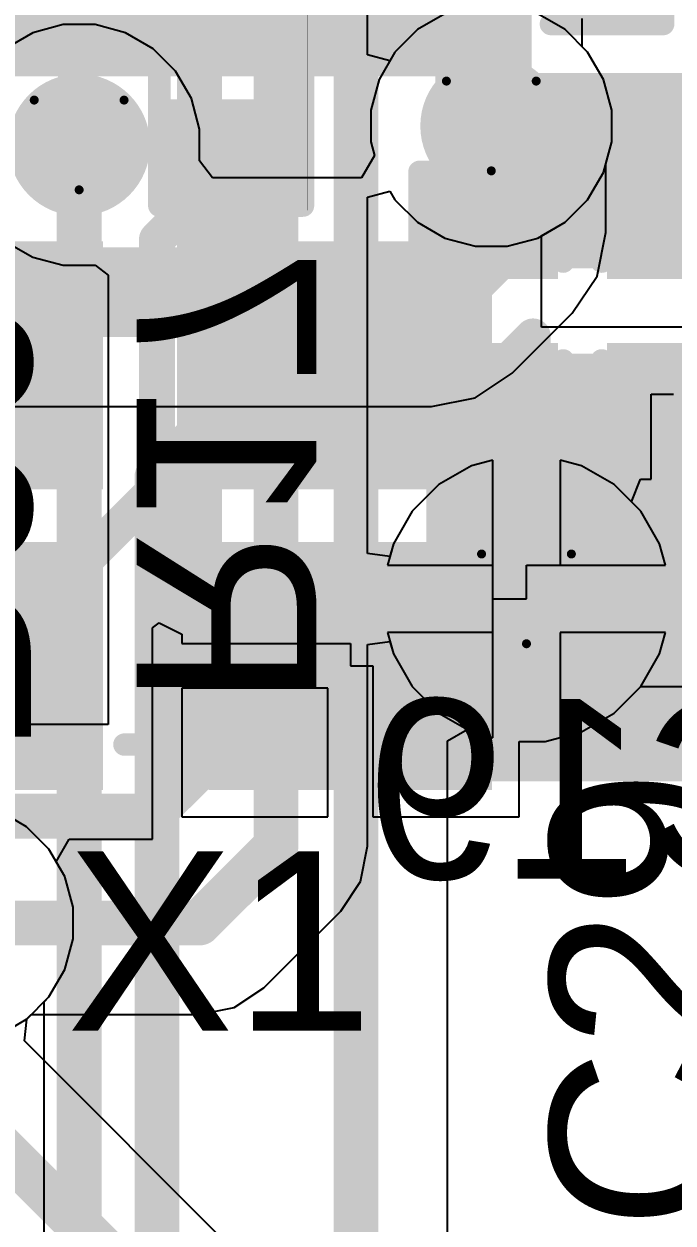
# Model space of a CAD drawing. Header units: inches. Extents: x -21 to 276, y -5 to 220.
# Drawn here: x 83.13 to 86.8, y 63.3 to 70.09 of the extents above; entities that cross this region are included whole.
import ezdxf

# ---------------------------------------------------------------- set-up
doc = ezdxf.new("R2010")
doc.units = ezdxf.units.IN
for name, color, linetype in [('Bottom Layer', 5, 'Continuous'), ('Bottom Overlay', 54, 'Continuous'), ('Bottom Paste', 16, 'Continuous'), ('Bottom Solder', 6, 'Continuous'), ('Drill Drawing', 1, 'Continuous'), ('Ground', 16, 'Continuous'), ('Power + Signal', 76, 'Continuous'), ('Top Layer', 1, 'Continuous'), ('Top Overlay', 2, 'Continuous'), ('Top Paste', 8, 'Continuous'), ('Top Solder', 216, 'Continuous'), ('Via Holes', 16, 'Continuous')]:
    doc.layers.add(name, color=color, linetype=linetype)
doc.styles.add('Arial', font='', dxfattribs={"height": 0.2})
doc.styles.get('Arial').set_extended_font_data('Arial')

# ---------------------------------------------------------------- blocks, each defined once
blk = doc.blocks.new('56_QFN__7_7__48')
at = {"layer": 'Top Layer'}
for points in [[(-2.71, 3.1), (-2.71, 3.75), (-2.49, 3.75), (-2.49, 3.1)], [(-2.31, 3.1), (-2.31, 3.75), (-2.09, 3.75), (-2.09, 3.1)], [(-1.91, 3.1), (-1.91, 3.75), (-1.69, 3.75), (-1.69, 3.1)], [(-1.51, 3.1), (-1.51, 3.75), (-1.29, 3.75), (-1.29, 3.1)], [(-1.11, 3.1), (-1.11, 3.75), (-0.89, 3.75), (-0.89, 3.1)], [(-0.71, 3.1), (-0.71, 3.75), (-0.49, 3.75), (-0.49, 3.1)], [(-0.31, 3.1), (-0.31, 3.75), (-0.09, 3.75), (-0.09, 3.1)]]:
    blk.add_hatch(color=1, dxfattribs=at).paths.add_polyline_path(points)
at = {"layer": 'Top Paste'}
for points in [[(-2.71, 3.1), (-2.71, 3.75), (-2.49, 3.75), (-2.49, 3.1)], [(-2.31, 3.1), (-2.31, 3.75), (-2.09, 3.75), (-2.09, 3.1)], [(-1.91, 3.1), (-1.91, 3.75), (-1.69, 3.75), (-1.69, 3.1)], [(-1.51, 3.1), (-1.51, 3.75), (-1.29, 3.75), (-1.29, 3.1)], [(-1.11, 3.1), (-1.11, 3.75), (-0.89, 3.75), (-0.89, 3.1)], [(-0.71, 3.1), (-0.71, 3.75), (-0.49, 3.75), (-0.49, 3.1)], [(-0.31, 3.1), (-0.31, 3.75), (-0.09, 3.75), (-0.09, 3.1)]]:
    blk.add_hatch(color=8, dxfattribs=at).paths.add_polyline_path(points)
at = {"layer": 'Top Solder'}
for points in [[(-2.8116, 2.9984), (-2.8116, 3.8516), (-2.3884, 3.8516), (-2.3884, 2.9984)], [(-2.4116, 2.9984), (-2.4116, 3.8516), (-1.9884, 3.8516), (-1.9884, 2.9984)], [(-2.0116, 2.9984), (-2.0116, 3.8516), (-1.5884, 3.8516), (-1.5884, 2.9984)], [(-1.6116, 2.9984), (-1.6116, 3.8516), (-1.1884, 3.8516), (-1.1884, 2.9984)], [(-1.2116, 2.9984), (-1.2116, 3.8516), (-0.7884, 3.8516), (-0.7884, 2.9984)], [(-0.8116, 2.9984), (-0.8116, 3.8516), (-0.3884, 3.8516), (-0.3884, 2.9984)], [(-0.4116, 2.9984), (-0.4116, 3.8516), (0.0116, 3.8516), (0.0116, 2.9984)], [(-0.0116, 2.9984), (-0.0116, 3.8516), (0.4116, 3.8516), (0.4116, 2.9984)]]:
    blk.add_hatch(color=216, dxfattribs=at).paths.add_polyline_path(points)
at = {"layer": 'Top Overlay'}
for points in [[(-2.921, 3.556, 0.127, 0.127, 0), (-3.556, 3.556, 0.127, 0.127, 0)], [(-3.556, 3.556, 0.127, 0.127, 0), (-3.556, 2.9464, 0.127, 0.127, 0)]]:
    blk.add_lwpolyline(points, format="xyseb", dxfattribs=at)
for points in [[(-3.5877, 3.556, 0.0635, 0.0635, 1), (-3.5242, 3.556, 0.0635, 0.0635, 1)], [(-3.5877, 3.556, 0.0635, 0.0635, 1), (-3.5242, 3.556, 0.0635, 0.0635, 1)], [(-2.9527, 3.556, 0.0635, 0.0635, 1), (-2.8893, 3.556, 0.0635, 0.0635, 1)]]:
    blk.add_lwpolyline(points, format="xyseb", close=True, dxfattribs=at)
blk = doc.blocks.new('X322540MPB4SI__53')
at = {"layer": 'Top Layer'}
for points in [[(-1.8, 1.45), (-0.4, 1.45), (-0.4, 0.25), (-1.8, 0.25)], [(0.4, 1.45), (1.8, 1.45), (1.8, 0.25), (0.4, 0.25)], [(-1.8, -0.25), (-0.4, -0.25), (-0.4, -1.45), (-1.8, -1.45)], [(0.4, -0.25), (1.8, -0.25), (1.8, -1.45), (0.4, -1.45)]]:
    blk.add_hatch(color=1, dxfattribs=at).paths.add_polyline_path(points)
at = {"layer": 'Top Paste'}
for points in [[(-1.8, 1.45), (-0.4, 1.45), (-0.4, 0.25), (-1.8, 0.25)], [(0.4, 1.45), (1.8, 1.45), (1.8, 0.25), (0.4, 0.25)], [(-1.8, -0.25), (-0.4, -0.25), (-0.4, -1.45), (-1.8, -1.45)], [(0.4, -0.25), (1.8, -0.25), (1.8, -1.45), (0.4, -1.45)]]:
    blk.add_hatch(color=8, dxfattribs=at).paths.add_polyline_path(points)
at = {"layer": 'Top Solder'}
for points in [[(-1.9016, 1.5516), (-0.2984, 1.5516), (-0.2984, 0.1484), (-1.9016, 0.1484)], [(0.2984, 1.5516), (1.9016, 1.5516), (1.9016, 0.1484), (0.2984, 0.1484)], [(-1.9016, -0.1484), (-0.2984, -0.1484), (-0.2984, -1.5516), (-1.9016, -1.5516)], [(0.2984, -0.1484), (1.9016, -0.1484), (1.9016, -1.5516), (0.2984, -1.5516)]]:
    blk.add_hatch(color=216, dxfattribs=at).paths.add_polyline_path(points)
at = {"layer": 'Top Overlay'}
for points in [[(0.1778, 1.2954, 0.127, 0.127, 0), (-0.1778, 1.2954, 0.127, 0.127, 0)], [(-1.651, 0.0762, 0.127, 0.127, 0), (-1.651, -0.0762, 0.127, 0.127, 0)], [(1.651, 0.0762, 0.127, 0.127, 0), (1.651, -0.0762, 0.127, 0.127, 0)], [(-2.1336, -0.7112, 0.2, 0.2, 0), (-2.1336, -1.016, 0.2, 0.2, 0)], [(-1.9812, -0.8636, 0.2, 0.2, 0), (-2.1336, -0.7112, 0.2, 0.2, 0)], [(-1.9812, -0.8636, 0.2, 0.2, 0), (-2.1336, -1.016, 0.2, 0.2, 0)], [(0.1778, -1.2954, 0.127, 0.127, 0), (-0.1778, -1.2954, 0.127, 0.127, 0)]]:
    blk.add_lwpolyline(points, format="xyseb", dxfattribs=at)
for points in [[(-0.2095, 1.2954, 0.0635, 0.0635, 1), (-0.1461, 1.2954, 0.0635, 0.0635, 1)], [(0.1461, 1.2954, 0.0635, 0.0635, 1), (0.2095, 1.2954, 0.0635, 0.0635, 1)], [(-1.6827, 0.0762, 0.0635, 0.0635, 1), (-1.6193, 0.0762, 0.0635, 0.0635, 1)], [(1.6193, 0.0762, 0.0635, 0.0635, 1), (1.6827, 0.0762, 0.0635, 0.0635, 1)], [(-1.6827, -0.0762, 0.0635, 0.0635, 1), (-1.6193, -0.0762, 0.0635, 0.0635, 1)], [(1.6193, -0.0762, 0.0635, 0.0635, 1), (1.6827, -0.0762, 0.0635, 0.0635, 1)], [(-2.1836, -0.7112, 0.1, 0.1, 1), (-2.0836, -0.7112, 0.1, 0.1, 1)], [(-2.1836, -0.7112, 0.1, 0.1, 1), (-2.0836, -0.7112, 0.1, 0.1, 1)], [(-2.0312, -0.8636, 0.1, 0.1, 1), (-1.9312, -0.8636, 0.1, 0.1, 1)], [(-2.0312, -0.8636, 0.1, 0.1, 1), (-1.9312, -0.8636, 0.1, 0.1, 1)], [(-2.1836, -1.016, 0.1, 0.1, 1), (-2.0836, -1.016, 0.1, 0.1, 1)], [(-2.1836, -1.016, 0.1, 0.1, 1), (-2.0836, -1.016, 0.1, 0.1, 1)], [(-0.2095, -1.2954, 0.0635, 0.0635, 1), (-0.1461, -1.2954, 0.0635, 0.0635, 1)], [(0.1461, -1.2954, 0.0635, 0.0635, 1), (0.2095, -1.2954, 0.0635, 0.0635, 1)]]:
    blk.add_lwpolyline(points, format="xyseb", close=True, dxfattribs=at)
blk = doc.blocks.new('R___0402_B_111')
at = {"layer": 'Bottom Layer'}
for points in [[(-0.2413, 0.3175), (-0.2413, -0.3175), (-0.6985, -0.3175), (-0.6985, 0.3175)], [(0.6985, 0.3175), (0.6985, -0.3175), (0.2413, -0.3175), (0.2413, 0.3175)]]:
    blk.add_hatch(color=5, dxfattribs=at).paths.add_polyline_path(points)
at = {"layer": 'Bottom Paste'}
for points in [[(-0.2413, 0.3175), (-0.2413, -0.3175), (-0.6985, -0.3175), (-0.6985, 0.3175)], [(0.6985, 0.3175), (0.6985, -0.3175), (0.2413, -0.3175), (0.2413, 0.3175)]]:
    blk.add_hatch(color=16, dxfattribs=at).paths.add_polyline_path(points)
at = {"layer": 'Bottom Solder'}
for points in [[(-0.1863, 0.3725), (-0.1863, -0.3725), (-0.7535, -0.3725), (-0.7535, 0.3725)], [(0.7535, 0.3725), (0.7535, -0.3725), (0.1863, -0.3725), (0.1863, 0.3725)]]:
    blk.add_hatch(color=6, dxfattribs=at).paths.add_polyline_path(points)
at = {"layer": 'Bottom Overlay'}
for points in [[(0.7874, 0.4064, 0.127, 0.127, 0), (-0.7874, 0.4064, 0.127, 0.127, 0)], [(-0.7874, -0.4064, 0.127, 0.127, 0), (-0.7874, 0.4064, 0.127, 0.127, 0)], [(0.8128, 0.4318, 0.00323, 0.00323, 0), (-0.8128, 0.4318, 0.00323, 0.00323, 0)], [(0.7874, -0.4064, 0.127, 0.127, 0), (0.7874, 0.4064, 0.127, 0.127, 0)], [(0.7874, -0.4064, 0.127, 0.127, 0), (-0.7874, -0.4064, 0.127, 0.127, 0)]]:
    blk.add_lwpolyline(points, format="xyseb", dxfattribs=at)
for points in [[(-0.8191, 0.4064, 0.0635, 0.0635, 1), (-0.7556, 0.4064, 0.0635, 0.0635, 1)], [(-0.8191, 0.4064, 0.0635, 0.0635, 1), (-0.7556, 0.4064, 0.0635, 0.0635, 1)], [(-0.8136, 0.4318, 0.00161, 0.00161, 1), (-0.812, 0.4318, 0.00161, 0.00161, 1)], [(0.7556, 0.4064, 0.0635, 0.0635, 1), (0.8191, 0.4064, 0.0635, 0.0635, 1)], [(0.7556, 0.4064, 0.0635, 0.0635, 1), (0.8191, 0.4064, 0.0635, 0.0635, 1)], [(0.812, 0.4318, 0.00161, 0.00161, 1), (0.8136, 0.4318, 0.00161, 0.00161, 1)], [(-0.8191, -0.4064, 0.0635, 0.0635, 1), (-0.7556, -0.4064, 0.0635, 0.0635, 1)], [(-0.8191, -0.4064, 0.0635, 0.0635, 1), (-0.7556, -0.4064, 0.0635, 0.0635, 1)], [(0.7556, -0.4064, 0.0635, 0.0635, 1), (0.8191, -0.4064, 0.0635, 0.0635, 1)], [(0.7556, -0.4064, 0.0635, 0.0635, 1), (0.8191, -0.4064, 0.0635, 0.0635, 1)]]:
    blk.add_lwpolyline(points, format="xyseb", close=True, dxfattribs=at)
blk = doc.blocks.new('C___0402_168')
at = {"layer": 'Top Layer'}
for points in [[(-0.6985, -0.3175), (-0.6985, 0.3175), (-0.2413, 0.3175), (-0.2413, -0.3175)], [(0.2413, -0.3175), (0.2413, 0.3175), (0.6985, 0.3175), (0.6985, -0.3175)]]:
    blk.add_hatch(color=1, dxfattribs=at).paths.add_polyline_path(points)
at = {"layer": 'Top Paste'}
for points in [[(-0.6985, -0.3175), (-0.6985, 0.3175), (-0.2413, 0.3175), (-0.2413, -0.3175)], [(0.2413, -0.3175), (0.2413, 0.3175), (0.6985, 0.3175), (0.6985, -0.3175)]]:
    blk.add_hatch(color=8, dxfattribs=at).paths.add_polyline_path(points)
at = {"layer": 'Top Solder'}
for points in [[(-0.7585, -0.3775), (-0.7585, 0.3775), (-0.1813, 0.3775), (-0.1813, -0.3775)], [(0.1813, -0.3775), (0.1813, 0.3775), (0.7585, 0.3775), (0.7585, -0.3775)]]:
    blk.add_hatch(color=216, dxfattribs=at).paths.add_polyline_path(points)
at = {"layer": 'Top Overlay'}
for points in [[(-0.7874, 0.4064, 0.127, 0.127, 0), (-0.7874, -0.4064, 0.127, 0.127, 0)], [(-0.7874, 0.4064, 0.127, 0.127, 0), (-0.2794, 0.4064, 0.127, 0.127, 0)], [(0.2794, 0.4064, 0.127, 0.127, 0), (0.7874, 0.4064, 0.127, 0.127, 0)], [(0.7874, 0.4064, 0.127, 0.127, 0), (0.7874, -0.4064, 0.127, 0.127, 0)], [(-0.7874, -0.4064, 0.127, 0.127, 0), (-0.2794, -0.4064, 0.127, 0.127, 0)], [(0.2794, -0.4064, 0.127, 0.127, 0), (0.7874, -0.4064, 0.127, 0.127, 0)]]:
    blk.add_lwpolyline(points, format="xyseb", dxfattribs=at)
for points in [[(-0.8191, 0.4064, 0.0635, 0.0635, 1), (-0.7556, 0.4064, 0.0635, 0.0635, 1)], [(-0.8191, 0.4064, 0.0635, 0.0635, 1), (-0.7556, 0.4064, 0.0635, 0.0635, 1)], [(-0.3111, 0.4064, 0.0635, 0.0635, 1), (-0.2477, 0.4064, 0.0635, 0.0635, 1)], [(0.2477, 0.4064, 0.0635, 0.0635, 1), (0.3111, 0.4064, 0.0635, 0.0635, 1)], [(0.7556, 0.4064, 0.0635, 0.0635, 1), (0.8191, 0.4064, 0.0635, 0.0635, 1)], [(0.7556, 0.4064, 0.0635, 0.0635, 1), (0.8191, 0.4064, 0.0635, 0.0635, 1)], [(-0.8191, -0.4064, 0.0635, 0.0635, 1), (-0.7556, -0.4064, 0.0635, 0.0635, 1)], [(-0.8191, -0.4064, 0.0635, 0.0635, 1), (-0.7556, -0.4064, 0.0635, 0.0635, 1)], [(-0.3111, -0.4064, 0.0635, 0.0635, 1), (-0.2477, -0.4064, 0.0635, 0.0635, 1)], [(0.2477, -0.4064, 0.0635, 0.0635, 1), (0.3111, -0.4064, 0.0635, 0.0635, 1)], [(0.7556, -0.4064, 0.0635, 0.0635, 1), (0.8191, -0.4064, 0.0635, 0.0635, 1)], [(0.7556, -0.4064, 0.0635, 0.0635, 1), (0.8191, -0.4064, 0.0635, 0.0635, 1)]]:
    blk.add_lwpolyline(points, format="xyseb", close=True, dxfattribs=at)
blk = doc.blocks.new('C___0402_B_176')
at = {"layer": 'Bottom Layer'}
for points in [[(-0.2413, 0.3175), (-0.2413, -0.3175), (-0.6985, -0.3175), (-0.6985, 0.3175)], [(0.6985, 0.3175), (0.6985, -0.3175), (0.2413, -0.3175), (0.2413, 0.3175)]]:
    blk.add_hatch(color=5, dxfattribs=at).paths.add_polyline_path(points)
at = {"layer": 'Bottom Paste'}
for points in [[(-0.2413, 0.3175), (-0.2413, -0.3175), (-0.6985, -0.3175), (-0.6985, 0.3175)], [(0.6985, 0.3175), (0.6985, -0.3175), (0.2413, -0.3175), (0.2413, 0.3175)]]:
    blk.add_hatch(color=16, dxfattribs=at).paths.add_polyline_path(points)
at = {"layer": 'Bottom Solder'}
for points in [[(-0.1813, 0.3775), (-0.1813, -0.3775), (-0.7585, -0.3775), (-0.7585, 0.3775)], [(0.7585, 0.3775), (0.7585, -0.3775), (0.1813, -0.3775), (0.1813, 0.3775)]]:
    blk.add_hatch(color=6, dxfattribs=at).paths.add_polyline_path(points)
at = {"layer": 'Bottom Overlay'}
for points in [[(-0.7874, 0.4064, 0.127, 0.127, 0), (-0.2794, 0.4064, 0.127, 0.127, 0)], [(-0.7874, 0.4064, 0.127, 0.127, 0), (-0.7874, -0.4064, 0.127, 0.127, 0)], [(0.2794, 0.4064, 0.127, 0.127, 0), (0.7874, 0.4064, 0.127, 0.127, 0)], [(0.7874, 0.4064, 0.127, 0.127, 0), (0.7874, -0.4064, 0.127, 0.127, 0)], [(-0.7874, -0.4064, 0.127, 0.127, 0), (-0.2794, -0.4064, 0.127, 0.127, 0)], [(0.2794, -0.4064, 0.127, 0.127, 0), (0.7874, -0.4064, 0.127, 0.127, 0)]]:
    blk.add_lwpolyline(points, format="xyseb", dxfattribs=at)
for points in [[(-0.8191, 0.4064, 0.0635, 0.0635, 1), (-0.7556, 0.4064, 0.0635, 0.0635, 1)], [(-0.8191, 0.4064, 0.0635, 0.0635, 1), (-0.7556, 0.4064, 0.0635, 0.0635, 1)], [(-0.3111, 0.4064, 0.0635, 0.0635, 1), (-0.2477, 0.4064, 0.0635, 0.0635, 1)], [(0.2477, 0.4064, 0.0635, 0.0635, 1), (0.3111, 0.4064, 0.0635, 0.0635, 1)], [(0.7556, 0.4064, 0.0635, 0.0635, 1), (0.8191, 0.4064, 0.0635, 0.0635, 1)], [(0.7556, 0.4064, 0.0635, 0.0635, 1), (0.8191, 0.4064, 0.0635, 0.0635, 1)], [(-0.8191, -0.4064, 0.0635, 0.0635, 1), (-0.7556, -0.4064, 0.0635, 0.0635, 1)], [(-0.8191, -0.4064, 0.0635, 0.0635, 1), (-0.7556, -0.4064, 0.0635, 0.0635, 1)], [(-0.3111, -0.4064, 0.0635, 0.0635, 1), (-0.2477, -0.4064, 0.0635, 0.0635, 1)], [(0.2477, -0.4064, 0.0635, 0.0635, 1), (0.3111, -0.4064, 0.0635, 0.0635, 1)], [(0.7556, -0.4064, 0.0635, 0.0635, 1), (0.8191, -0.4064, 0.0635, 0.0635, 1)], [(0.7556, -0.4064, 0.0635, 0.0635, 1), (0.8191, -0.4064, 0.0635, 0.0635, 1)]]:
    blk.add_lwpolyline(points, format="xyseb", close=True, dxfattribs=at)
blk = doc.blocks.new('C___0402_B_213')
at = {"layer": 'Bottom Layer'}
for points in [[(-0.2413, 0.3175), (-0.2413, -0.3175), (-0.6985, -0.3175), (-0.6985, 0.3175)], [(0.6985, 0.3175), (0.6985, -0.3175), (0.2413, -0.3175), (0.2413, 0.3175)]]:
    blk.add_hatch(color=5, dxfattribs=at).paths.add_polyline_path(points)
at = {"layer": 'Bottom Paste'}
for points in [[(-0.2413, 0.3175), (-0.2413, -0.3175), (-0.6985, -0.3175), (-0.6985, 0.3175)], [(0.6985, 0.3175), (0.6985, -0.3175), (0.2413, -0.3175), (0.2413, 0.3175)]]:
    blk.add_hatch(color=16, dxfattribs=at).paths.add_polyline_path(points)
at = {"layer": 'Bottom Solder'}
for points in [[(-0.1813, 0.3775), (-0.1813, -0.3775), (-0.7585, -0.3775), (-0.7585, 0.3775)], [(0.7585, 0.3775), (0.7585, -0.3775), (0.1813, -0.3775), (0.1813, 0.3775)]]:
    blk.add_hatch(color=6, dxfattribs=at).paths.add_polyline_path(points)
at = {"layer": 'Bottom Overlay'}
for points in [[(-0.7874, 0.4064, 0.127, 0.127, 0), (-0.7874, -0.4064, 0.127, 0.127, 0)], [(-0.7874, 0.4064, 0.127, 0.127, 0), (-0.2794, 0.4064, 0.127, 0.127, 0)], [(0.2794, 0.4064, 0.127, 0.127, 0), (0.7874, 0.4064, 0.127, 0.127, 0)], [(0.7874, 0.4064, 0.127, 0.127, 0), (0.7874, -0.4064, 0.127, 0.127, 0)], [(-0.7874, -0.4064, 0.127, 0.127, 0), (-0.2794, -0.4064, 0.127, 0.127, 0)], [(0.2794, -0.4064, 0.127, 0.127, 0), (0.7874, -0.4064, 0.127, 0.127, 0)]]:
    blk.add_lwpolyline(points, format="xyseb", dxfattribs=at)
for points in [[(-0.8191, 0.4064, 0.0635, 0.0635, 1), (-0.7556, 0.4064, 0.0635, 0.0635, 1)], [(-0.8191, 0.4064, 0.0635, 0.0635, 1), (-0.7556, 0.4064, 0.0635, 0.0635, 1)], [(-0.3111, 0.4064, 0.0635, 0.0635, 1), (-0.2477, 0.4064, 0.0635, 0.0635, 1)], [(0.2477, 0.4064, 0.0635, 0.0635, 1), (0.3111, 0.4064, 0.0635, 0.0635, 1)], [(0.7556, 0.4064, 0.0635, 0.0635, 1), (0.8191, 0.4064, 0.0635, 0.0635, 1)], [(0.7556, 0.4064, 0.0635, 0.0635, 1), (0.8191, 0.4064, 0.0635, 0.0635, 1)], [(-0.8191, -0.4064, 0.0635, 0.0635, 1), (-0.7556, -0.4064, 0.0635, 0.0635, 1)], [(-0.8191, -0.4064, 0.0635, 0.0635, 1), (-0.7556, -0.4064, 0.0635, 0.0635, 1)], [(-0.3111, -0.4064, 0.0635, 0.0635, 1), (-0.2477, -0.4064, 0.0635, 0.0635, 1)], [(0.2477, -0.4064, 0.0635, 0.0635, 1), (0.3111, -0.4064, 0.0635, 0.0635, 1)], [(0.7556, -0.4064, 0.0635, 0.0635, 1), (0.8191, -0.4064, 0.0635, 0.0635, 1)], [(0.7556, -0.4064, 0.0635, 0.0635, 1), (0.8191, -0.4064, 0.0635, 0.0635, 1)]]:
    blk.add_lwpolyline(points, format="xyseb", close=True, dxfattribs=at)

msp = doc.modelspace()

# ---------------------------------------------------------------- hatches: boundary and pattern name
at = {"layer": 'Bottom Layer'}
for points in [[(85.4572, 68.7032), (87.1232, 68.7032), (87.1232, 69.8088), (85.4572, 69.8088)], [(85.5275, 67.4754), (87.8749, 67.4754), (87.8749, 68.2206), (85.5275, 68.2206)], [(85.5275, 65.8006), (86.9327, 65.8006), (86.9327, 68.2206), (85.5275, 68.2206)]]:
    msp.add_hatch(color=5, dxfattribs=at).paths.add_polyline_path(points)
h = msp.add_hatch(color=5, dxfattribs=at)
edge = h.paths.add_edge_path()
edge.add_arc((85.7747, 69.509), 0.3, 0, 360)
h = msp.add_hatch(color=5, dxfattribs=at)
edge = h.paths.add_edge_path()
edge.add_arc((83.4434, 69.4015), 0.3, 0, 360)
h = msp.add_hatch(color=5, dxfattribs=at)
edge = h.paths.add_edge_path()
edge.add_arc((85.9736, 66.8329), 0.3, 0, 360)
at = {"layer": 'Bottom Solder'}
h = msp.add_hatch(color=6, dxfattribs=at)
edge = h.paths.add_edge_path()
edge.add_arc((85.7747, 69.509), 0.4016, 0, 360)
h = msp.add_hatch(color=6, dxfattribs=at)
edge = h.paths.add_edge_path()
edge.add_arc((83.4434, 69.4015), 0.4016, 0, 360)
h = msp.add_hatch(color=6, dxfattribs=at)
edge = h.paths.add_edge_path()
edge.add_arc((85.9736, 66.8329), 0.4016, 0, 360)
at = {"layer": 'Ground'}
h = msp.add_hatch(color=16, dxfattribs=at)
edge = h.paths.add_edge_path()
edge.add_arc((85.7747, 69.509), 0.3, 0, 360)
h = msp.add_hatch(color=16, dxfattribs=at)
edge = h.paths.add_edge_path()
edge.add_arc((83.4434, 69.4015), 0.3, 0, 360)
h = msp.add_hatch(color=16, dxfattribs=at)
edge = h.paths.add_edge_path()
edge.add_arc((85.9736, 66.8329), 0.3, 0, 360)
at = {"layer": 'Power + Signal'}
h = msp.add_hatch(color=76, dxfattribs=at)
edge = h.paths.add_edge_path()
edge.add_arc((85.7747, 69.509), 0.3, 0, 360)
h = msp.add_hatch(color=76, dxfattribs=at)
edge = h.paths.add_edge_path()
edge.add_arc((83.4434, 69.4015), 0.3, 0, 360)
h = msp.add_hatch(color=76, dxfattribs=at)
edge = h.paths.add_edge_path()
edge.add_arc((85.9736, 66.8329), 0.3, 0, 360)
at = {"layer": 'Top Layer'}
msp.add_hatch(color=1, dxfattribs=at).paths.add_polyline_path([(85.3907, 69.8918), (85.9007, 69.8918), (85.9007, 70.5418), (85.3907, 70.5418)])
h = msp.add_hatch(color=1, dxfattribs=at)
edge = h.paths.add_edge_path()
edge.add_arc((85.7747, 69.509), 0.3, 0, 360)
h = msp.add_hatch(color=1, dxfattribs=at)
edge = h.paths.add_edge_path()
edge.add_arc((83.4434, 69.4015), 0.3, 0, 360)
h = msp.add_hatch(color=1, dxfattribs=at)
edge = h.paths.add_edge_path()
edge.add_arc((85.9736, 66.8329), 0.3, 0, 360)
at = {"layer": 'Top Solder'}
h = msp.add_hatch(color=216, dxfattribs=at)
edge = h.paths.add_edge_path()
edge.add_arc((85.7747, 69.509), 0.4016, 0, 360)
h = msp.add_hatch(color=216, dxfattribs=at)
edge = h.paths.add_edge_path()
edge.add_arc((83.4434, 69.4015), 0.4016, 0, 360)
h = msp.add_hatch(color=216, dxfattribs=at)
edge = h.paths.add_edge_path()
edge.add_arc((85.9736, 66.8329), 0.4016, 0, 360)
at = {"layer": 'Via Holes'}
h = msp.add_hatch(color=7, dxfattribs=at)
edge = h.paths.add_edge_path()
edge.add_arc((85.7747, 69.509), 0.15, 0, 360)
h = msp.add_hatch(color=7, dxfattribs=at)
edge = h.paths.add_edge_path()
edge.add_arc((83.4434, 69.4015), 0.15, 0, 360)
h = msp.add_hatch(color=7, dxfattribs=at)
edge = h.paths.add_edge_path()
edge.add_arc((85.9736, 66.8329), 0.15, 0, 360)

# ---------------------------------------------------------------- linework, layer by layer
at = {"layer": 'Bottom Layer'}
for p, q in [((86.6787, 67.5094), (86.6787, 67.992)), ((86.6787, 67.992), (86.8057, 67.992)), ((86.5668, 67.3824), (86.6194, 67.5094)), ((86.6194, 67.5094), (86.6787, 67.5094)), ((86.6201, 67.3291), (86.5668, 67.3824)), ((86.7265, 67.1448), (86.6201, 67.3291)), ((86.759, 67.0234), (86.7265, 67.1448)), ((85.9736, 66.8329), (85.9736, 67.0234)), ((85.9736, 67.0234), (86.759, 67.0234)), ((85.7831, 66.0475), (85.7831, 66.8329)), ((85.7831, 66.8329), (85.9736, 66.8329)), ((86.759, 66.6424), (86.1641, 66.6424)), ((86.1641, 66.6424), (86.1641, 66.0475)), ((86.7265, 66.5211), (86.759, 66.6424)), ((86.6201, 66.3368), (86.7265, 66.5211)), ((86.4697, 66.1864), (86.6201, 66.3368)), ((86.2854, 66.08), (86.4697, 66.1864)), ((85.5275, 66.0305), (85.6375, 66.094)), ((85.6375, 66.094), (85.6617, 66.08)), ((85.5275, 63.0307), (85.5275, 66.0305)), ((85.6617, 66.08), (85.7831, 66.0475)), ((86.1641, 66.0475), (86.2854, 66.08))]:
    msp.add_line(p, q, dxfattribs=at)
for points in [[(85.0095, 69.8999, 0.254, 0.254, 0), (86.6177, 71.5081, 0.254, 0.254, 0)], [(85.0095, 62.5856, 0.254, 0.254, 0), (85.0095, 69.8999, 0.254, 0.254, 0)], [(85.7747, 68.9453, 0.381, 0.381, 0), (85.7747, 69.509, 0.381, 0.381, 0)], [(85.757, 69.509, 0.1778, 0.1778, 0), (85.7747, 69.509, 0.1778, 0.1778, 0)], [(86.2902, 69.256, 0.5842, 0.5842, 0), (88.8079, 69.256, 0.5842, 0.5842, 0)], [(83.4434, 49.7183, 0.254, 0.254, 0), (83.4434, 69.4015, 0.254, 0.254, 0)], [(84.3158, 67.9544, 0.254, 0.254, 0), (84.3158, 69.3758, 0.254, 0.254, 0)], [(85.7747, 67.992, 0.254, 0.254, 0), (85.7815, 67.9987, 0.254, 0.254, 0)], [(85.7815, 67.9987, 0.254, 0.254, 0), (85.9848, 67.9987, 0.254, 0.254, 0)], [(85.9848, 66.7688, 0.254, 0.254, 0), (85.9848, 67.9987, 0.254, 0.254, 0)], [(85.9848, 67.9987, 0.254, 0.254, 0), (86.7989, 67.9987, 0.254, 0.254, 0)], [(83.8836, 67.5221, 0.254, 0.254, 0), (84.3158, 67.9544, 0.254, 0.254, 0)], [(83.8836, 49.5478, 0.254, 0.254, 0), (83.8836, 67.5221, 0.254, 0.254, 0)]]:
    msp.add_lwpolyline(points, format="xyseb", dxfattribs=at)
for points in [[(84.946, 69.8999, 0.127, 0.127, 1), (85.073, 69.8999, 0.127, 0.127, 1)], [(84.946, 69.8999, 0.127, 0.127, 1), (85.073, 69.8999, 0.127, 0.127, 1)], [(85.6795, 69.509, 0.1905, 0.1905, 1), (85.87, 69.509, 0.1905, 0.1905, 1)], [(85.7125, 69.509, 0.0889, 0.0889, 1), (85.8014, 69.509, 0.0889, 0.0889, 1)], [(85.7303, 69.509, 0.0889, 0.0889, 1), (85.8192, 69.509, 0.0889, 0.0889, 1)], [(86.1441, 69.256, 0.2921, 0.2921, 1), (86.4362, 69.256, 0.2921, 0.2921, 1)], [(83.3799, 69.4015, 0.127, 0.127, 1), (83.5069, 69.4015, 0.127, 0.127, 1)], [(84.2523, 69.3758, 0.127, 0.127, 1), (84.3793, 69.3758, 0.127, 0.127, 1)], [(85.6795, 68.9453, 0.1905, 0.1905, 1), (85.87, 68.9453, 0.1905, 0.1905, 1)], [(85.718, 67.9987, 0.127, 0.127, 1), (85.845, 67.9987, 0.127, 0.127, 1)], [(85.718, 67.9987, 0.127, 0.127, 1), (85.845, 67.9987, 0.127, 0.127, 1)], [(85.9213, 67.9987, 0.127, 0.127, 1), (86.0483, 67.9987, 0.127, 0.127, 1)], [(85.9213, 67.9987, 0.127, 0.127, 1), (86.0483, 67.9987, 0.127, 0.127, 1)], [(85.9213, 67.9987, 0.127, 0.127, 1), (86.0483, 67.9987, 0.127, 0.127, 1)], [(86.7354, 67.9987, 0.127, 0.127, 1), (86.8624, 67.9987, 0.127, 0.127, 1)], [(84.2523, 67.9544, 0.127, 0.127, 1), (84.3793, 67.9544, 0.127, 0.127, 1)], [(84.2523, 67.9544, 0.127, 0.127, 1), (84.3793, 67.9544, 0.127, 0.127, 1)], [(85.7112, 67.992, 0.127, 0.127, 1), (85.8382, 67.992, 0.127, 0.127, 1)], [(83.8201, 67.5221, 0.127, 0.127, 1), (83.9471, 67.5221, 0.127, 0.127, 1)], [(83.8201, 67.5221, 0.127, 0.127, 1), (83.9471, 67.5221, 0.127, 0.127, 1)], [(85.9213, 66.7688, 0.127, 0.127, 1), (86.0483, 66.7688, 0.127, 0.127, 1)]]:
    msp.add_lwpolyline(points, format="xyseb", close=True, dxfattribs=at)
at = {"layer": 'Bottom Overlay'}
for points in [[(85.3683, 67.6745, 0.127, 0.127, 0), (85.3948, 67.6745, 0.127, 0.127, 0)], [(85.3948, 67.6745, 0.127, 0.127, 0), (85.471, 67.6745, 0.127, 0.127, 0)], [(85.471, 66.3702, 0.127, 0.127, 0), (85.471, 67.6745, 0.127, 0.127, 0)]]:
    msp.add_lwpolyline(points, format="xyseb", dxfattribs=at)
for points in [[(85.3366, 67.6745, 0.0635, 0.0635, 1), (85.4001, 67.6745, 0.0635, 0.0635, 1)], [(85.363, 67.6745, 0.0635, 0.0635, 1), (85.4265, 67.6745, 0.0635, 0.0635, 1)], [(85.363, 67.6745, 0.0635, 0.0635, 1), (85.4265, 67.6745, 0.0635, 0.0635, 1)], [(85.4393, 67.6745, 0.0635, 0.0635, 1), (85.5027, 67.6745, 0.0635, 0.0635, 1)], [(85.4393, 67.6745, 0.0635, 0.0635, 1), (85.5027, 67.6745, 0.0635, 0.0635, 1)], [(85.4393, 66.3702, 0.0635, 0.0635, 1), (85.5027, 66.3702, 0.0635, 0.0635, 1)]]:
    msp.add_lwpolyline(points, format="xyseb", close=True, dxfattribs=at)
at = {"layer": 'Drill Drawing'}
for points in [[(85.5207, 69.763, 0.0508, 0.0508, 0), (86.0287, 69.763, 0.0508, 0.0508, 0)], [(85.5207, 69.763, 0.0508, 0.0508, 0), (85.7747, 69.255, 0.0508, 0.0508, 0)], [(85.7747, 69.255, 0.0508, 0.0508, 0), (86.0287, 69.763, 0.0508, 0.0508, 0)], [(83.1894, 69.6555, 0.0508, 0.0508, 0), (83.6974, 69.6555, 0.0508, 0.0508, 0)], [(83.1894, 69.6555, 0.0508, 0.0508, 0), (83.4434, 69.1475, 0.0508, 0.0508, 0)], [(83.4434, 69.1475, 0.0508, 0.0508, 0), (83.6974, 69.6555, 0.0508, 0.0508, 0)], [(85.7196, 67.0869, 0.0508, 0.0508, 0), (86.2276, 67.0869, 0.0508, 0.0508, 0)], [(85.7196, 67.0869, 0.0508, 0.0508, 0), (85.9736, 66.5789, 0.0508, 0.0508, 0)], [(85.9736, 66.5789, 0.0508, 0.0508, 0), (86.2276, 67.0869, 0.0508, 0.0508, 0)]]:
    msp.add_lwpolyline(points, format="xyseb", dxfattribs=at)
for points in [[(85.508, 69.763, 0.0254, 0.0254, 1), (85.5334, 69.763, 0.0254, 0.0254, 1)], [(85.508, 69.763, 0.0254, 0.0254, 1), (85.5334, 69.763, 0.0254, 0.0254, 1)], [(86.016, 69.763, 0.0254, 0.0254, 1), (86.0414, 69.763, 0.0254, 0.0254, 1)], [(86.016, 69.763, 0.0254, 0.0254, 1), (86.0414, 69.763, 0.0254, 0.0254, 1)], [(83.1767, 69.6555, 0.0254, 0.0254, 1), (83.2021, 69.6555, 0.0254, 0.0254, 1)], [(83.1767, 69.6555, 0.0254, 0.0254, 1), (83.2021, 69.6555, 0.0254, 0.0254, 1)], [(83.6847, 69.6555, 0.0254, 0.0254, 1), (83.7101, 69.6555, 0.0254, 0.0254, 1)], [(83.6847, 69.6555, 0.0254, 0.0254, 1), (83.7101, 69.6555, 0.0254, 0.0254, 1)], [(85.762, 69.255, 0.0254, 0.0254, 1), (85.7874, 69.255, 0.0254, 0.0254, 1)], [(85.762, 69.255, 0.0254, 0.0254, 1), (85.7874, 69.255, 0.0254, 0.0254, 1)], [(83.4307, 69.1475, 0.0254, 0.0254, 1), (83.4561, 69.1475, 0.0254, 0.0254, 1)], [(83.4307, 69.1475, 0.0254, 0.0254, 1), (83.4561, 69.1475, 0.0254, 0.0254, 1)], [(85.7069, 67.0869, 0.0254, 0.0254, 1), (85.7323, 67.0869, 0.0254, 0.0254, 1)], [(85.7069, 67.0869, 0.0254, 0.0254, 1), (85.7323, 67.0869, 0.0254, 0.0254, 1)], [(86.2149, 67.0869, 0.0254, 0.0254, 1), (86.2403, 67.0869, 0.0254, 0.0254, 1)], [(86.2149, 67.0869, 0.0254, 0.0254, 1), (86.2403, 67.0869, 0.0254, 0.0254, 1)], [(85.9609, 66.5789, 0.0254, 0.0254, 1), (85.9863, 66.5789, 0.0254, 0.0254, 1)], [(85.9609, 66.5789, 0.0254, 0.0254, 1), (85.9863, 66.5789, 0.0254, 0.0254, 1)]]:
    msp.add_lwpolyline(points, format="xyseb", close=True, dxfattribs=at)
at = {"layer": 'Ground'}
for p, q in [((85.0746, 69.9123), (85.0746, 70.4708)), ((85.5119, 70.1436), (85.3566, 70.054)), ((86.1929, 70.054), (86.0376, 70.1436)), ((85.3566, 70.054), (85.2298, 69.9272)), ((86.3196, 69.9272), (86.1929, 70.054)), ((85.2016, 69.8783), (85.0746, 69.9123)), ((85.2298, 69.9272), (85.2016, 69.8783)), ((86.4093, 69.7719), (86.3196, 69.9272)), ((86.4557, 69.5987), (86.4093, 69.7719)), ((86.4557, 69.4194), (86.4557, 69.5987)), ((86.4093, 69.2462), (86.4557, 69.4194)), ((86.3196, 69.0909), (86.4093, 69.2462)), ((85.0746, 69.1057), (85.2016, 69.1397)), ((85.0746, 67.0904), (85.0746, 69.1057)), ((85.2016, 69.1397), (85.2298, 69.0909)), ((85.2298, 69.0909), (85.3566, 68.9641)), ((86.1929, 68.9641), (86.3196, 69.0909)), ((85.3566, 68.9641), (85.5119, 68.8744)), ((86.0376, 68.8744), (86.1929, 68.9641)), ((85.5119, 68.8744), (85.6851, 68.828)), ((85.8644, 68.828), (86.0376, 68.8744)), ((83.0726, 68.8292), (83.1806, 68.7669)), ((85.6851, 68.828), (85.8644, 68.828)), ((83.1806, 68.7669), (83.3538, 68.7205)), ((83.3538, 68.7205), (83.5331, 68.7205)), ((83.5331, 68.7205), (83.6068, 68.6638)), ((83.6068, 68.6638), (83.6068, 66.1214)), ((85.6617, 67.5859), (85.4774, 67.4795)), ((85.7831, 67.6184), (85.6617, 67.5859)), ((85.7831, 66.8329), (85.7831, 67.6184)), ((86.2854, 67.5859), (86.1641, 67.6184)), ((86.1641, 67.6184), (86.1641, 67.0234)), ((86.4697, 67.4795), (86.2854, 67.5859)), ((85.4774, 67.4795), (85.327, 67.3291)), ((86.6201, 67.3291), (86.4697, 67.4795)), ((85.327, 67.3291), (85.2206, 67.1448)), ((86.7265, 67.1448), (86.6201, 67.3291)), ((85.2206, 67.1448), (85.2016, 67.0736)), ((86.759, 67.0234), (86.7265, 67.1448)), ((85.2016, 67.0736), (85.0746, 67.0904)), ((86.1641, 67.0234), (86.759, 67.0234)), ((85.7831, 66.0475), (85.7831, 66.8329)), ((86.759, 66.6424), (86.1641, 66.6424)), ((86.1641, 66.6424), (86.1641, 66.0475)), ((86.7265, 66.5211), (86.759, 66.6424)), ((85.0746, 66.5755), (85.2016, 66.5923)), ((85.0746, 65.4327), (85.0746, 66.5755)), ((85.2016, 66.5923), (85.2206, 66.5211)), ((85.2206, 66.5211), (85.327, 66.3368)), ((86.6201, 66.3368), (86.7265, 66.5211)), ((85.327, 66.3368), (85.4774, 66.1864)), ((86.4697, 66.1864), (86.6201, 66.3368)), ((85.4774, 66.1864), (85.6617, 66.08)), ((86.2854, 66.08), (86.4697, 66.1864)), ((83.6068, 66.1214), (81.7853, 66.1214)), ((85.6617, 66.08), (85.7831, 66.0475)), ((86.1641, 66.0475), (86.2854, 66.08)), ((85.0351, 65.2345), (85.0746, 65.4327)), ((84.9228, 65.0665), (85.0351, 65.2345)), ((84.4887, 64.6324), (84.9228, 65.0665)), ((84.3207, 64.5201), (84.4887, 64.6324)), ((83.1459, 64.4537), (83.1729, 64.4806)), ((83.1729, 64.4806), (84.1225, 64.4806)), ((84.1225, 64.4806), (84.3207, 64.5201)), ((82.9907, 64.364), (83.1459, 64.4537))]:
    msp.add_line(p, q, dxfattribs=at)
for points in [[(83.7596, 70.5418, 0.254, 0.254, 0), (84.1248, 70.1766, 0.254, 0.254, 0)], [(84.5566, 65.4327, 0.254, 0.254, 0), (84.5566, 70.4813, 0.254, 0.254, 0)], [(84.1248, 65.8854, 0.254, 0.254, 0), (84.1248, 70.1766, 0.254, 0.254, 0)], [(83.8428, 65.6034, 0.254, 0.254, 0), (84.1248, 65.8854, 0.254, 0.254, 0)], [(81.7853, 65.6034, 0.254, 0.254, 0), (83.8428, 65.6034, 0.254, 0.254, 0)], [(84.1225, 64.9986, 0.254, 0.254, 0), (84.5566, 65.4327, 0.254, 0.254, 0)], [(82.7278, 64.9986, 0.254, 0.254, 0), (84.1225, 64.9986, 0.254, 0.254, 0)]]:
    msp.add_lwpolyline(points, format="xyseb", dxfattribs=at)
for points in [[(84.0613, 70.1766, 0.127, 0.127, 1), (84.1883, 70.1766, 0.127, 0.127, 1)], [(84.0613, 70.1766, 0.127, 0.127, 1), (84.1883, 70.1766, 0.127, 0.127, 1)], [(84.0613, 65.8854, 0.127, 0.127, 1), (84.1883, 65.8854, 0.127, 0.127, 1)], [(84.0613, 65.8854, 0.127, 0.127, 1), (84.1883, 65.8854, 0.127, 0.127, 1)], [(83.7793, 65.6034, 0.127, 0.127, 1), (83.9063, 65.6034, 0.127, 0.127, 1)], [(83.7793, 65.6034, 0.127, 0.127, 1), (83.9063, 65.6034, 0.127, 0.127, 1)], [(84.4931, 65.4327, 0.127, 0.127, 1), (84.6201, 65.4327, 0.127, 0.127, 1)], [(84.4931, 65.4327, 0.127, 0.127, 1), (84.6201, 65.4327, 0.127, 0.127, 1)], [(84.059, 64.9986, 0.127, 0.127, 1), (84.186, 64.9986, 0.127, 0.127, 1)], [(84.059, 64.9986, 0.127, 0.127, 1), (84.186, 64.9986, 0.127, 0.127, 1)]]:
    msp.add_lwpolyline(points, format="xyseb", close=True, dxfattribs=at)
at = {"layer": 'Power + Signal'}
for p, q in [((85.5119, 70.1436), (85.3566, 70.054)), ((86.1929, 70.054), (86.0376, 70.1436)), ((83.1806, 70.036), (83.0253, 69.9464)), ((83.3538, 70.0825), (83.1806, 70.036)), ((83.5331, 70.0825), (83.3538, 70.0825)), ((83.7063, 70.036), (83.5331, 70.0825)), ((83.8616, 69.9464), (83.7063, 70.036)), ((85.3566, 70.054), (85.2298, 69.9272)), ((86.3196, 69.9272), (86.1929, 70.054)), ((83.9884, 69.8196), (83.8616, 69.9464)), ((85.2298, 69.9272), (85.1401, 69.7719)), ((86.4093, 69.7719), (86.3196, 69.9272)), ((84.078, 69.6643), (83.9884, 69.8196)), ((85.1401, 69.7719), (85.0937, 69.5987)), ((86.4557, 69.5987), (86.4093, 69.7719)), ((84.1244, 69.4911), (84.078, 69.6643)), ((85.0937, 69.5987), (85.0937, 69.4194)), ((86.4557, 69.4194), (86.4557, 69.5987)), ((84.1244, 69.3118), (84.1244, 69.4911)), ((85.0937, 69.4194), (85.1143, 69.3425)), ((86.4221, 69.2941), (86.4557, 69.4194)), ((84.1983, 69.2155), (84.1244, 69.3118)), ((85.1143, 69.3425), (85.0397, 69.2155)), ((86.4221, 68.9071), (86.4221, 69.2941)), ((85.0397, 69.2155), (84.1983, 69.2155)), ((86.3729, 68.6594), (86.4221, 68.9071)), ((86.2325, 68.4493), (86.3729, 68.6594)), ((85.8934, 68.1102), (86.2325, 68.4493)), ((85.6834, 67.9699), (85.8934, 68.1102)), ((82.601, 67.9206), (85.4356, 67.9206)), ((85.4356, 67.9206), (85.6834, 67.9699)), ((85.6617, 67.5859), (85.4774, 67.4795)), ((85.7831, 67.6184), (85.6617, 67.5859)), ((85.7831, 67.0234), (85.7831, 67.6184)), ((86.2854, 67.5859), (86.1641, 67.6184)), ((86.1641, 67.6184), (86.1641, 67.0234)), ((86.4697, 67.4795), (86.2854, 67.5859)), ((85.4774, 67.4795), (85.327, 67.3291)), ((86.6201, 67.3291), (86.4697, 67.4795)), ((85.327, 67.3291), (85.2206, 67.1448)), ((86.7265, 67.1448), (86.6201, 67.3291)), ((85.2206, 67.1448), (85.1881, 67.0234)), ((86.759, 67.0234), (86.7265, 67.1448)), ((85.1881, 67.0234), (85.7831, 67.0234)), ((86.1641, 67.0234), (86.759, 67.0234)), ((85.7831, 66.6424), (85.1881, 66.6424)), ((85.1881, 66.6424), (85.2206, 66.5211)), ((85.7831, 66.0475), (85.7831, 66.6424)), ((86.759, 66.6424), (86.1641, 66.6424)), ((86.1641, 66.6424), (86.1641, 66.0475)), ((86.7265, 66.5211), (86.759, 66.6424)), ((85.2206, 66.5211), (85.327, 66.3368)), ((86.6201, 66.3368), (86.7265, 66.5211)), ((85.327, 66.3368), (85.4774, 66.1864)), ((86.4697, 66.1864), (86.6201, 66.3368)), ((85.4774, 66.1864), (85.6617, 66.08)), ((86.2854, 66.08), (86.4697, 66.1864)), ((85.6617, 66.08), (85.7831, 66.0475)), ((86.1641, 66.0475), (86.2854, 66.08)), ((83.1459, 65.5435), (82.9907, 65.6332)), ((83.2727, 65.4167), (83.1459, 65.5435)), ((83.3624, 65.2615), (83.2727, 65.4167)), ((83.4088, 65.0883), (83.3624, 65.2615)), ((83.4088, 64.9089), (83.4088, 65.0883)), ((83.3624, 64.7357), (83.4088, 64.9089)), ((83.2727, 64.5805), (83.3624, 64.7357)), ((83.1472, 64.4549), (83.2727, 64.5805)), ((83.1334, 64.3319), (83.1472, 64.4549)), ((84.4619, 63.0034), (83.1334, 64.3319))]:
    msp.add_line(p, q, dxfattribs=at)
for points in [[(85.7747, 68.9071, 0.508, 0.508, 0), (85.7747, 69.509, 0.508, 0.508, 0)], [(85.4356, 68.568, 0.508, 0.508, 0), (85.7747, 68.9071, 0.508, 0.508, 0)], [(81.4573, 68.568, 0.508, 0.508, 0), (85.4356, 68.568, 0.508, 0.508, 0)], [(80.5505, 66.1823, 0.254, 0.254, 0), (84.4273, 62.3055, 0.254, 0.254, 0)]]:
    msp.add_lwpolyline(points, format="xyseb", dxfattribs=at)
for points in [[(85.6477, 69.509, 0.254, 0.254, 1), (85.9017, 69.509, 0.254, 0.254, 1)], [(85.6477, 68.9071, 0.254, 0.254, 1), (85.9017, 68.9071, 0.254, 0.254, 1)], [(85.6477, 68.9071, 0.254, 0.254, 1), (85.9017, 68.9071, 0.254, 0.254, 1)], [(85.3086, 68.568, 0.254, 0.254, 1), (85.5626, 68.568, 0.254, 0.254, 1)], [(85.3086, 68.568, 0.254, 0.254, 1), (85.5626, 68.568, 0.254, 0.254, 1)]]:
    msp.add_lwpolyline(points, format="xyseb", close=True, dxfattribs=at)
at = {"layer": 'Top Layer'}
for p, q in [((86.2892, 69.9576), (86.2892, 70.1167)), ((86.3196, 69.9272), (86.2892, 69.9576)), ((86.4093, 69.7719), (86.3196, 69.9272)), ((86.4557, 69.5987), (86.4093, 69.7719)), ((86.4557, 69.4194), (86.4557, 69.5987)), ((86.4093, 69.2462), (86.4557, 69.4194)), ((86.3196, 69.0909), (86.4093, 69.2462)), ((86.1929, 68.9641), (86.3196, 69.0909)), ((86.0583, 68.8864), (86.1929, 68.9641)), ((86.0583, 68.3696), (86.0583, 68.8864)), ((87.3071, 68.3696), (86.0583, 68.3696)), ((83.8583, 66.6688), (83.8963, 66.6968)), ((83.8583, 65.4728), (83.8583, 66.6688)), ((83.8963, 66.6968), (84.0233, 66.6325)), ((84.0233, 66.6325), (84.0233, 66.5808)), ((84.0233, 66.5808), (84.9773, 66.5808)), ((84.9773, 66.5808), (84.9773, 66.4538)), ((84.9773, 66.4538), (85.1043, 66.4538)), ((85.1043, 66.4538), (85.1043, 65.5998)), ((84.8503, 66.3268), (84.0233, 66.3268)), ((84.0233, 66.3268), (84.0233, 65.5998)), ((84.8503, 65.5998), (84.8503, 66.3268)), ((86.4697, 66.1864), (86.6201, 66.3368)), ((86.6201, 66.3368), (86.6206, 66.3376)), ((86.6206, 66.3376), (86.9375, 66.3376)), ((86.2854, 66.08), (86.4697, 66.1864)), ((85.9313, 65.5998), (85.9313, 66.025)), ((85.9313, 66.025), (86.0799, 66.025)), ((86.0799, 66.025), (86.2854, 66.08)), ((84.0233, 65.5998), (84.8503, 65.5998)), ((85.1043, 65.5998), (85.9313, 65.5998)), ((83.3137, 65.3457), (83.387, 65.4728)), ((83.387, 65.4728), (83.8583, 65.4728)), ((83.3624, 65.2615), (83.3137, 65.3457)), ((83.4088, 65.0883), (83.3624, 65.2615)), ((83.4088, 64.9089), (83.4088, 65.0883)), ((83.3624, 64.7357), (83.4088, 64.9089)), ((83.2727, 64.5805), (83.3624, 64.7357)), ((83.2458, 64.5535), (83.2727, 64.5805)), ((83.2458, 59.3659), (83.2458, 64.5535))]:
    msp.add_line(p, q, dxfattribs=at)
for points in [[(84.5907, 69.5745, 0.2032, 0.2032, 0), (84.5907, 70.2168, 0.2032, 0.2032, 0)], [(84.9907, 68.3943, 0.2032, 0.2032, 0), (84.9907, 70.2168, 0.2032, 0.2032, 0)], [(85.7653, 69.5504, 0.254, 0.254, 0), (85.7653, 70.2168, 0.254, 0.254, 0)], [(83.4118, 69.4331, 0.1778, 0.1778, 0), (83.4118, 70.1957, 0.1778, 0.1778, 0)], [(83.8836, 68.8674, 0.2032, 0.2032, 0), (84.5907, 69.5745, 0.2032, 0.2032, 0)], [(83.4118, 69.4331, 0.1778, 0.1778, 0), (83.4434, 69.4015, 0.1778, 0.1778, 0)], [(83.8836, 67.4601, 0.2032, 0.2032, 0), (83.8836, 68.8674, 0.2032, 0.2032, 0)], [(84.7367, 68.3943, 0.2032, 0.2032, 0), (84.9773, 68.1537, 0.2032, 0.2032, 0)], [(84.9773, 68.1537, 0.2032, 0.2032, 0), (85.3456, 67.7854, 0.2032, 0.2032, 0)], [(85.3456, 67.7854, 0.381, 0.381, 0), (85.371, 67.76, 0.381, 0.381, 0)], [(85.371, 67.76, 0.381, 0.381, 0), (86.6086, 67.76, 0.381, 0.381, 0)], [(82.8773, 66.4538, 0.2032, 0.2032, 0), (83.8836, 67.4601, 0.2032, 0.2032, 0)], [(84.9773, 66.4538, 0.381, 0.381, 0), (85.3438, 66.8202, 0.381, 0.381, 0)], [(85.3438, 66.8202, 0.381, 0.381, 0), (86.6086, 66.8202, 0.381, 0.381, 0)], [(85.9736, 66.8329, 0.381, 0.381, 0), (85.9799, 66.8266, 0.381, 0.381, 0)], [(85.9799, 66.8266, 0.381, 0.381, 0), (86.6022, 66.8266, 0.381, 0.381, 0)], [(86.6022, 66.8266, 0.381, 0.381, 0), (86.6086, 66.8202, 0.381, 0.381, 0)]]:
    msp.add_lwpolyline(points, format="xyseb", dxfattribs=at)
for points in [[(84.5399, 69.5745, 0.1016, 0.1016, 1), (84.6415, 69.5745, 0.1016, 0.1016, 1)], [(84.5399, 69.5745, 0.1016, 0.1016, 1), (84.6415, 69.5745, 0.1016, 0.1016, 1)], [(85.7018, 69.5504, 0.127, 0.127, 1), (85.8288, 69.5504, 0.127, 0.127, 1)], [(83.3674, 69.4331, 0.0889, 0.0889, 1), (83.4563, 69.4331, 0.0889, 0.0889, 1)], [(83.3674, 69.4331, 0.0889, 0.0889, 1), (83.4563, 69.4331, 0.0889, 0.0889, 1)], [(83.399, 69.4015, 0.0889, 0.0889, 1), (83.4879, 69.4015, 0.0889, 0.0889, 1)], [(83.8328, 68.8674, 0.1016, 0.1016, 1), (83.9344, 68.8674, 0.1016, 0.1016, 1)], [(83.8328, 68.8674, 0.1016, 0.1016, 1), (83.9344, 68.8674, 0.1016, 0.1016, 1)], [(84.6859, 68.3943, 0.1016, 0.1016, 1), (84.7875, 68.3943, 0.1016, 0.1016, 1)], [(84.9399, 68.3943, 0.1016, 0.1016, 1), (85.0415, 68.3943, 0.1016, 0.1016, 1)], [(84.9265, 68.1537, 0.1016, 0.1016, 1), (85.0281, 68.1537, 0.1016, 0.1016, 1)], [(84.9265, 68.1537, 0.1016, 0.1016, 1), (85.0281, 68.1537, 0.1016, 0.1016, 1)], [(85.2503, 67.7854, 0.1905, 0.1905, 1), (85.4408, 67.7854, 0.1905, 0.1905, 1)], [(85.2757, 67.76, 0.1905, 0.1905, 1), (85.4662, 67.76, 0.1905, 0.1905, 1)], [(85.2757, 67.76, 0.1905, 0.1905, 1), (85.4662, 67.76, 0.1905, 0.1905, 1)], [(86.5133, 67.76, 0.1905, 0.1905, 1), (86.7038, 67.76, 0.1905, 0.1905, 1)], [(85.2948, 67.7854, 0.1016, 0.1016, 1), (85.3964, 67.7854, 0.1016, 0.1016, 1)], [(83.8328, 67.4601, 0.1016, 0.1016, 1), (83.9344, 67.4601, 0.1016, 0.1016, 1)], [(83.8328, 67.4601, 0.1016, 0.1016, 1), (83.9344, 67.4601, 0.1016, 0.1016, 1)], [(85.2485, 66.8202, 0.1905, 0.1905, 1), (85.439, 66.8202, 0.1905, 0.1905, 1)], [(85.2485, 66.8202, 0.1905, 0.1905, 1), (85.439, 66.8202, 0.1905, 0.1905, 1)], [(85.8783, 66.8329, 0.1905, 0.1905, 1), (86.0688, 66.8329, 0.1905, 0.1905, 1)], [(85.8847, 66.8266, 0.1905, 0.1905, 1), (86.0752, 66.8266, 0.1905, 0.1905, 1)], [(85.8847, 66.8266, 0.1905, 0.1905, 1), (86.0752, 66.8266, 0.1905, 0.1905, 1)], [(86.507, 66.8266, 0.1905, 0.1905, 1), (86.6975, 66.8266, 0.1905, 0.1905, 1)], [(86.507, 66.8266, 0.1905, 0.1905, 1), (86.6975, 66.8266, 0.1905, 0.1905, 1)], [(86.5133, 66.8202, 0.1905, 0.1905, 1), (86.7038, 66.8202, 0.1905, 0.1905, 1)], [(86.5133, 66.8202, 0.1905, 0.1905, 1), (86.7038, 66.8202, 0.1905, 0.1905, 1)], [(84.882, 66.4538, 0.1905, 0.1905, 1), (85.0725, 66.4538, 0.1905, 0.1905, 1)]]:
    msp.add_lwpolyline(points, format="xyseb", close=True, dxfattribs=at)

# ---------------------------------------------------------------- block references
for name, p, rotation in [('56_QFN__7_7__48', (83.1907, 73.6418), 180), ('R___0402_B_111', (84.3031, 69.8457), 270), ('C___0402_B_213', (85.7747, 68.4619), 90), ('C___0402_B_176', (86.8057, 68.4619), 90), ('X322540MPB4SI__53', (83.8773, 67.3038), 180), ('C___0402_168', (86.6086, 67.2901), 90)]:
    msp.add_blockref(name, p, dxfattribs=dict(rotation=rotation))

# ---------------------------------------------------------------- texts
at = {"layer": 'Bottom Overlay', "style": 'Arial', "text_generation_flag": 2}
for s, p in [('R17', (83.7694, 66.2182)), ('R96', (82.1551, 65.9363))]:
    msp.add_text(s, height=1.016, rotation=270, dxfattribs=at).set_placement(p)
msp.add_text('C19', height=1.016, dxfattribs=at).set_placement((87.6689, 65.2497))
at = {"layer": 'Top Overlay', "style": 'Arial'}
msp.add_text('C29', height=1.016, rotation=90, dxfattribs=at).set_placement((87.1218, 63.2634))
msp.add_text('X1', height=1.016, dxfattribs=at).set_placement((83.3715, 64.3892))

doc.saveas('drawing.dxf')
